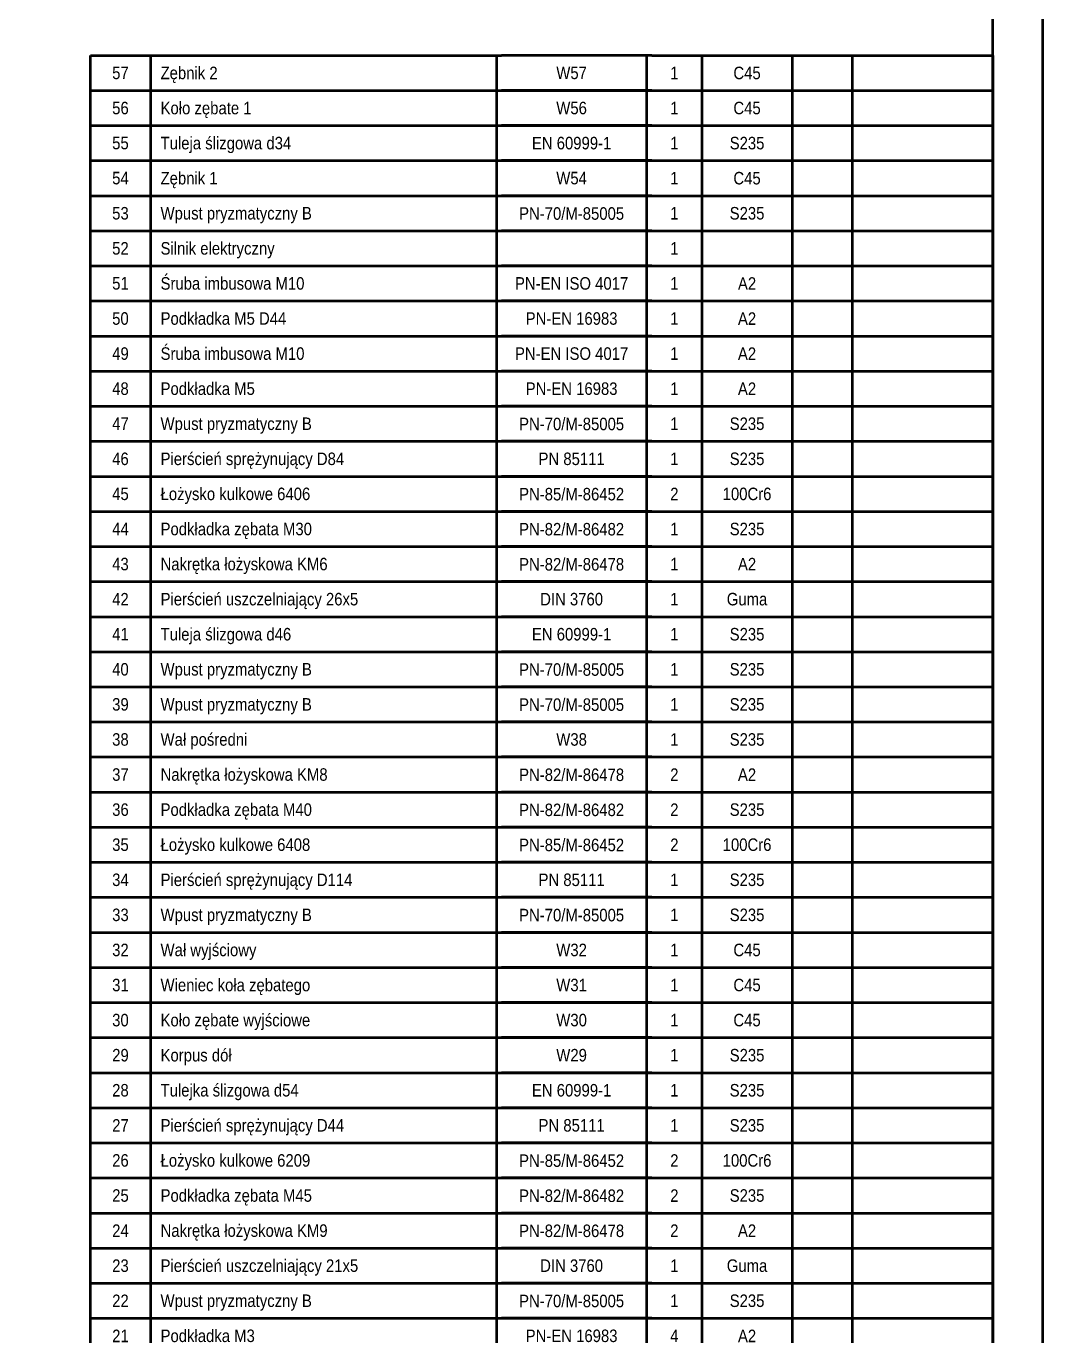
# Model space of a CAD drawing. Header units: millimetres. Extents: x 184 to 2141, y 95 to 1347.
# Drawn here: x 1663.2 to 1866, y 354.9 to 616.2 of the extents above; entities that cross this region are included whole.
import ezdxf
from ezdxf.enums import TextEntityAlignment as Align

# ---------------------------------------------------------------- set-up
doc = ezdxf.new("R2010")
doc.units = ezdxf.units.MM
for name, color, linetype, lineweight in [('gruba', 7, 'Continuous', 50), ('Linia gruba', 7, 'Continuous', 50), ('Wymiary', 4, 'Continuous', 13)]:
    doc.layers.add(name, color=color, linetype=linetype, lineweight=lineweight)
doc.styles.get("Standard").update_dxf_attribs({"font": 'arial.ttf'})

# ---------------------------------------------------------------- blocks, each defined once
blk = doc.blocks.new('Rubryka_elementu')
at = {"layer": 'Linia gruba'}
for p, q in [((-180, 0), (-180, 7)), ((-180, 7), (-168, 7)), ((-168, 7), (-168, 0)), ((-168, 7), (-98, 7)), ((-99, 7), (-99, 0)), ((-68, 7), (-98, 7)), ((-69, 0), (-69, 7)), ((-68, 7), (-58, 7)), ((-58, 7), (-58, 0)), ((-58, 7), (-40, 7)), ((-40, 7), (-40, 0)), ((-40, 7), (0, 7)), ((-28, 7), (-28, 0)), ((0, 7), (0, 0)), ((-180, 0), (0, 0))]:
    blk.add_line(p, q, dxfattribs=at)
at = {"layer": 'Linia gruba', "width": 0.85, "flags": 4}
for tag, p in [('A_POZ', (-174, 3.5)), ('ATR_NR_RYS', (-84, 3.5)), ('A_SZT', (-63.5, 3.5)), ('ATR_MAT', (-49, 3.5)), ('A_MAS', (-34, 3.5)), ('ATR_UWAGI', (-14, 3.5))]:
    blk.add_attdef(tag, text='', height=2.5, dxfattribs=at).set_placement(p, align=Align.MIDDLE)
blk.add_attdef('ATR_NAZWA_ELEM', text='', height=2.5, dxfattribs=at).set_placement((-166, 3.5), align=Align.MIDDLE_LEFT)

msp = doc.modelspace()

# ---------------------------------------------------------------- linework, layer by layer
at = {"layer": 'gruba'}
for points in [[(183.967, 159.403), (1865.967, 159.403), (1865.967, 1347.403), (183.967, 1347.403)], [(193.967, 169.403), (1855.967, 169.403), (1855.967, 1337.403), (193.967, 1337.403)]]:
    msp.add_lwpolyline(points, close=True, dxfattribs=at)

# ---------------------------------------------------------------- block references
at = {"layer": 'Wymiary'}
ref = msp.add_blockref('Rubryka_elementu', (1855.967, 603.403), dxfattribs=at)
ref.add_attrib('A_SZT', '1', dxfattribs={"layer": 'Linia gruba', "height": 2.5, "width": 0.85}).set_placement((1792.467, 606.903), align=Align.MIDDLE)
ref.add_attrib('ATR_NR_RYS', 'W57', dxfattribs={"layer": 'Linia gruba', "height": 2.5, "width": 0.85}).set_placement((1771.967, 606.903), align=Align.MIDDLE)
ref.add_attrib('ATR_MAT', 'C45', dxfattribs={"layer": 'Linia gruba', "height": 2.5, "width": 0.85}).set_placement((1806.967, 606.903), align=Align.MIDDLE)
ref.add_attrib('ATR_NAZWA_ELEM', 'Zębnik 2', dxfattribs={"layer": 'Linia gruba', "height": 2.5, "width": 0.85}).set_placement((1689.967, 606.903), align=Align.MIDDLE_LEFT)
ref.add_attrib('A_POZ', '57', dxfattribs={"layer": 'Linia gruba', "height": 2.5, "width": 0.85}).set_placement((1681.967, 606.903), align=Align.MIDDLE)
ref = msp.add_blockref('Rubryka_elementu', (1855.967, 596.403), dxfattribs=at)
ref.add_attrib('A_SZT', '1', dxfattribs={"layer": 'Linia gruba', "height": 2.5, "width": 0.85}).set_placement((1792.467, 599.903), align=Align.MIDDLE)
ref.add_attrib('ATR_NR_RYS', 'W56', dxfattribs={"layer": 'Linia gruba', "height": 2.5, "width": 0.85}).set_placement((1771.967, 599.903), align=Align.MIDDLE)
ref.add_attrib('ATR_MAT', 'C45', dxfattribs={"layer": 'Linia gruba', "height": 2.5, "width": 0.85}).set_placement((1806.967, 599.903), align=Align.MIDDLE)
ref.add_attrib('ATR_NAZWA_ELEM', 'Koło zębate 1', dxfattribs={"layer": 'Linia gruba', "height": 2.5, "width": 0.85}).set_placement((1689.967, 599.903), align=Align.MIDDLE_LEFT)
ref.add_attrib('A_POZ', '56', dxfattribs={"layer": 'Linia gruba', "height": 2.5, "width": 0.85}).set_placement((1681.967, 599.903), align=Align.MIDDLE)
ref = msp.add_blockref('Rubryka_elementu', (1855.967, 589.403), dxfattribs=at)
ref.add_attrib('A_SZT', '1', dxfattribs={"layer": 'Linia gruba', "height": 2.5, "width": 0.85}).set_placement((1792.467, 592.903), align=Align.MIDDLE)
ref.add_attrib('ATR_NR_RYS', 'EN 60999-1', dxfattribs={"layer": 'Linia gruba', "height": 2.5, "width": 0.85}).set_placement((1771.967, 592.903), align=Align.MIDDLE)
ref.add_attrib('ATR_MAT', 'S235', dxfattribs={"layer": 'Linia gruba', "height": 2.5, "width": 0.85}).set_placement((1806.967, 592.903), align=Align.MIDDLE)
ref.add_attrib('ATR_NAZWA_ELEM', 'Tuleja ślizgowa d34', dxfattribs={"layer": 'Linia gruba', "height": 2.5, "width": 0.85}).set_placement((1689.967, 592.903), align=Align.MIDDLE_LEFT)
ref.add_attrib('A_POZ', '55', dxfattribs={"layer": 'Linia gruba', "height": 2.5, "width": 0.85}).set_placement((1681.967, 592.903), align=Align.MIDDLE)
ref = msp.add_blockref('Rubryka_elementu', (1855.967, 582.403), dxfattribs=at)
ref.add_attrib('A_SZT', '1', dxfattribs={"layer": 'Linia gruba', "height": 2.5, "width": 0.85}).set_placement((1792.467, 585.903), align=Align.MIDDLE)
ref.add_attrib('ATR_NR_RYS', 'W54', dxfattribs={"layer": 'Linia gruba', "height": 2.5, "width": 0.85}).set_placement((1771.967, 585.903), align=Align.MIDDLE)
ref.add_attrib('ATR_MAT', 'C45', dxfattribs={"layer": 'Linia gruba', "height": 2.5, "width": 0.85}).set_placement((1806.967, 585.903), align=Align.MIDDLE)
ref.add_attrib('ATR_NAZWA_ELEM', 'Zębnik 1', dxfattribs={"layer": 'Linia gruba', "height": 2.5, "width": 0.85}).set_placement((1689.967, 585.903), align=Align.MIDDLE_LEFT)
ref.add_attrib('A_POZ', '54', dxfattribs={"layer": 'Linia gruba', "height": 2.5, "width": 0.85}).set_placement((1681.967, 585.903), align=Align.MIDDLE)
ref = msp.add_blockref('Rubryka_elementu', (1855.967, 575.403), dxfattribs=at)
ref.add_attrib('A_SZT', '1', dxfattribs={"layer": 'Linia gruba', "height": 2.5, "width": 0.85}).set_placement((1792.467, 578.903), align=Align.MIDDLE)
ref.add_attrib('ATR_NR_RYS', 'PN-70/M-85005', dxfattribs={"layer": 'Linia gruba', "height": 2.5, "width": 0.85}).set_placement((1771.967, 578.903), align=Align.MIDDLE)
ref.add_attrib('ATR_MAT', 'S235', dxfattribs={"layer": 'Linia gruba', "height": 2.5, "width": 0.85}).set_placement((1806.967, 578.903), align=Align.MIDDLE)
ref.add_attrib('ATR_NAZWA_ELEM', 'Wpust pryzmatyczny B', dxfattribs={"layer": 'Linia gruba', "height": 2.5, "width": 0.85}).set_placement((1689.967, 578.903), align=Align.MIDDLE_LEFT)
ref.add_attrib('A_POZ', '53', dxfattribs={"layer": 'Linia gruba', "height": 2.5, "width": 0.85}).set_placement((1681.967, 578.903), align=Align.MIDDLE)
ref = msp.add_blockref('Rubryka_elementu', (1855.967, 568.403), dxfattribs=at)
ref.add_attrib('A_SZT', '1', dxfattribs={"layer": 'Linia gruba', "height": 2.5, "width": 0.85}).set_placement((1792.467, 571.903), align=Align.MIDDLE)
ref.add_attrib('ATR_NAZWA_ELEM', 'Silnik elektryczny', dxfattribs={"layer": 'Linia gruba', "height": 2.5, "width": 0.85}).set_placement((1689.967, 571.903), align=Align.MIDDLE_LEFT)
ref.add_attrib('A_POZ', '52', dxfattribs={"layer": 'Linia gruba', "height": 2.5, "width": 0.85}).set_placement((1681.967, 571.903), align=Align.MIDDLE)
ref = msp.add_blockref('Rubryka_elementu', (1855.967, 561.403), dxfattribs=at)
ref.add_attrib('A_SZT', '1', dxfattribs={"layer": 'Linia gruba', "height": 2.5, "width": 0.85}).set_placement((1792.467, 564.903), align=Align.MIDDLE)
ref.add_attrib('ATR_NR_RYS', 'PN-EN ISO 4017', dxfattribs={"layer": 'Linia gruba', "height": 2.5, "width": 0.85}).set_placement((1771.967, 564.903), align=Align.MIDDLE)
ref.add_attrib('ATR_MAT', 'A2', dxfattribs={"layer": 'Linia gruba', "height": 2.5, "width": 0.85}).set_placement((1806.967, 564.903), align=Align.MIDDLE)
ref.add_attrib('ATR_NAZWA_ELEM', 'Śruba imbusowa M10', dxfattribs={"layer": 'Linia gruba', "height": 2.5, "width": 0.85}).set_placement((1689.967, 564.903), align=Align.MIDDLE_LEFT)
ref.add_attrib('A_POZ', '51', dxfattribs={"layer": 'Linia gruba', "height": 2.5, "width": 0.85}).set_placement((1681.967, 564.903), align=Align.MIDDLE)
ref = msp.add_blockref('Rubryka_elementu', (1855.967, 554.403), dxfattribs=at)
ref.add_attrib('A_SZT', '1', dxfattribs={"layer": 'Linia gruba', "height": 2.5, "width": 0.85}).set_placement((1792.467, 557.903), align=Align.MIDDLE)
ref.add_attrib('ATR_NR_RYS', 'PN-EN 16983', dxfattribs={"layer": 'Linia gruba', "height": 2.5, "width": 0.85}).set_placement((1771.967, 557.903), align=Align.MIDDLE)
ref.add_attrib('ATR_MAT', 'A2', dxfattribs={"layer": 'Linia gruba', "height": 2.5, "width": 0.85}).set_placement((1806.967, 557.903), align=Align.MIDDLE)
ref.add_attrib('ATR_NAZWA_ELEM', 'Podkładka M5 D44', dxfattribs={"layer": 'Linia gruba', "height": 2.5, "width": 0.85}).set_placement((1689.967, 557.903), align=Align.MIDDLE_LEFT)
ref.add_attrib('A_POZ', '50', dxfattribs={"layer": 'Linia gruba', "height": 2.5, "width": 0.85}).set_placement((1681.967, 557.903), align=Align.MIDDLE)
ref = msp.add_blockref('Rubryka_elementu', (1855.967, 547.403), dxfattribs=at)
ref.add_attrib('A_SZT', '1', dxfattribs={"layer": 'Linia gruba', "height": 2.5, "width": 0.85}).set_placement((1792.467, 550.903), align=Align.MIDDLE)
ref.add_attrib('ATR_NR_RYS', 'PN-EN ISO 4017', dxfattribs={"layer": 'Linia gruba', "height": 2.5, "width": 0.85}).set_placement((1771.967, 550.903), align=Align.MIDDLE)
ref.add_attrib('ATR_MAT', 'A2', dxfattribs={"layer": 'Linia gruba', "height": 2.5, "width": 0.85}).set_placement((1806.967, 550.903), align=Align.MIDDLE)
ref.add_attrib('ATR_NAZWA_ELEM', 'Śruba imbusowa M10', dxfattribs={"layer": 'Linia gruba', "height": 2.5, "width": 0.85}).set_placement((1689.967, 550.903), align=Align.MIDDLE_LEFT)
ref.add_attrib('A_POZ', '49', dxfattribs={"layer": 'Linia gruba', "height": 2.5, "width": 0.85}).set_placement((1681.967, 550.903), align=Align.MIDDLE)
ref = msp.add_blockref('Rubryka_elementu', (1855.967, 540.403), dxfattribs=at)
ref.add_attrib('A_SZT', '1', dxfattribs={"layer": 'Linia gruba', "height": 2.5, "width": 0.85}).set_placement((1792.467, 543.903), align=Align.MIDDLE)
ref.add_attrib('ATR_NR_RYS', 'PN-EN 16983', dxfattribs={"layer": 'Linia gruba', "height": 2.5, "width": 0.85}).set_placement((1771.967, 543.903), align=Align.MIDDLE)
ref.add_attrib('ATR_MAT', 'A2', dxfattribs={"layer": 'Linia gruba', "height": 2.5, "width": 0.85}).set_placement((1806.967, 543.903), align=Align.MIDDLE)
ref.add_attrib('ATR_NAZWA_ELEM', 'Podkładka M5', dxfattribs={"layer": 'Linia gruba', "height": 2.5, "width": 0.85}).set_placement((1689.967, 543.903), align=Align.MIDDLE_LEFT)
ref.add_attrib('A_POZ', '48', dxfattribs={"layer": 'Linia gruba', "height": 2.5, "width": 0.85}).set_placement((1681.967, 543.903), align=Align.MIDDLE)
ref = msp.add_blockref('Rubryka_elementu', (1855.967, 533.403), dxfattribs=at)
ref.add_attrib('A_SZT', '1', dxfattribs={"layer": 'Linia gruba', "height": 2.5, "width": 0.85}).set_placement((1792.467, 536.903), align=Align.MIDDLE)
ref.add_attrib('ATR_NR_RYS', 'PN-70/M-85005', dxfattribs={"layer": 'Linia gruba', "height": 2.5, "width": 0.85}).set_placement((1771.967, 536.903), align=Align.MIDDLE)
ref.add_attrib('ATR_MAT', 'S235', dxfattribs={"layer": 'Linia gruba', "height": 2.5, "width": 0.85}).set_placement((1806.967, 536.903), align=Align.MIDDLE)
ref.add_attrib('ATR_NAZWA_ELEM', 'Wpust pryzmatyczny B', dxfattribs={"layer": 'Linia gruba', "height": 2.5, "width": 0.85}).set_placement((1689.967, 536.903), align=Align.MIDDLE_LEFT)
ref.add_attrib('A_POZ', '47', dxfattribs={"layer": 'Linia gruba', "height": 2.5, "width": 0.85}).set_placement((1681.967, 536.903), align=Align.MIDDLE)
ref = msp.add_blockref('Rubryka_elementu', (1855.967, 526.403), dxfattribs=at)
ref.add_attrib('A_SZT', '1', dxfattribs={"layer": 'Linia gruba', "height": 2.5, "width": 0.85}).set_placement((1792.467, 529.903), align=Align.MIDDLE)
ref.add_attrib('ATR_NR_RYS', 'PN 85111', dxfattribs={"layer": 'Linia gruba', "height": 2.5, "width": 0.85}).set_placement((1771.967, 529.903), align=Align.MIDDLE)
ref.add_attrib('ATR_MAT', 'S235', dxfattribs={"layer": 'Linia gruba', "height": 2.5, "width": 0.85}).set_placement((1806.967, 529.903), align=Align.MIDDLE)
ref.add_attrib('ATR_NAZWA_ELEM', 'Pierścień sprężynujący D84', dxfattribs={"layer": 'Linia gruba', "height": 2.5, "width": 0.85}).set_placement((1689.967, 529.903), align=Align.MIDDLE_LEFT)
ref.add_attrib('A_POZ', '46', dxfattribs={"layer": 'Linia gruba', "height": 2.5, "width": 0.85}).set_placement((1681.967, 529.903), align=Align.MIDDLE)
ref = msp.add_blockref('Rubryka_elementu', (1855.967, 519.403), dxfattribs=at)
ref.add_attrib('A_SZT', '2', dxfattribs={"layer": 'Linia gruba', "height": 2.5, "width": 0.85}).set_placement((1792.467, 522.903), align=Align.MIDDLE)
ref.add_attrib('ATR_NR_RYS', 'PN-85/M-86452', dxfattribs={"layer": 'Linia gruba', "height": 2.5, "width": 0.85}).set_placement((1771.967, 522.903), align=Align.MIDDLE)
ref.add_attrib('ATR_MAT', '100Cr6', dxfattribs={"layer": 'Linia gruba', "height": 2.5, "width": 0.85}).set_placement((1806.967, 522.903), align=Align.MIDDLE)
ref.add_attrib('ATR_NAZWA_ELEM', 'Łożysko kulkowe 6406', dxfattribs={"layer": 'Linia gruba', "height": 2.5, "width": 0.85}).set_placement((1689.967, 522.903), align=Align.MIDDLE_LEFT)
ref.add_attrib('A_POZ', '45', dxfattribs={"layer": 'Linia gruba', "height": 2.5, "width": 0.85}).set_placement((1681.967, 522.903), align=Align.MIDDLE)
ref = msp.add_blockref('Rubryka_elementu', (1855.967, 512.403), dxfattribs=at)
ref.add_attrib('A_SZT', '1', dxfattribs={"layer": 'Linia gruba', "height": 2.5, "width": 0.85}).set_placement((1792.467, 515.903), align=Align.MIDDLE)
ref.add_attrib('ATR_NR_RYS', 'PN-82/M-86482', dxfattribs={"layer": 'Linia gruba', "height": 2.5, "width": 0.85}).set_placement((1771.967, 515.903), align=Align.MIDDLE)
ref.add_attrib('ATR_MAT', 'S235', dxfattribs={"layer": 'Linia gruba', "height": 2.5, "width": 0.85}).set_placement((1806.967, 515.903), align=Align.MIDDLE)
ref.add_attrib('ATR_NAZWA_ELEM', 'Podkładka zębata M30', dxfattribs={"layer": 'Linia gruba', "height": 2.5, "width": 0.85}).set_placement((1689.967, 515.903), align=Align.MIDDLE_LEFT)
ref.add_attrib('A_POZ', '44', dxfattribs={"layer": 'Linia gruba', "height": 2.5, "width": 0.85}).set_placement((1681.967, 515.903), align=Align.MIDDLE)
ref = msp.add_blockref('Rubryka_elementu', (1855.967, 505.403), dxfattribs=at)
ref.add_attrib('A_SZT', '1', dxfattribs={"layer": 'Linia gruba', "height": 2.5, "width": 0.85}).set_placement((1792.467, 508.903), align=Align.MIDDLE)
ref.add_attrib('ATR_NR_RYS', 'PN-82/M-86478', dxfattribs={"layer": 'Linia gruba', "height": 2.5, "width": 0.85}).set_placement((1771.967, 508.903), align=Align.MIDDLE)
ref.add_attrib('ATR_MAT', 'A2', dxfattribs={"layer": 'Linia gruba', "height": 2.5, "width": 0.85}).set_placement((1806.967, 508.903), align=Align.MIDDLE)
ref.add_attrib('ATR_NAZWA_ELEM', 'Nakrętka łożyskowa KM6', dxfattribs={"layer": 'Linia gruba', "height": 2.5, "width": 0.85}).set_placement((1689.967, 508.903), align=Align.MIDDLE_LEFT)
ref.add_attrib('A_POZ', '43', dxfattribs={"layer": 'Linia gruba', "height": 2.5, "width": 0.85}).set_placement((1681.967, 508.903), align=Align.MIDDLE)
ref = msp.add_blockref('Rubryka_elementu', (1855.967, 498.403), dxfattribs=at)
ref.add_attrib('A_SZT', '1', dxfattribs={"layer": 'Linia gruba', "height": 2.5, "width": 0.85}).set_placement((1792.467, 501.903), align=Align.MIDDLE)
ref.add_attrib('ATR_NR_RYS', 'DIN 3760', dxfattribs={"layer": 'Linia gruba', "height": 2.5, "width": 0.85}).set_placement((1771.967, 501.903), align=Align.MIDDLE)
ref.add_attrib('ATR_MAT', 'Guma', dxfattribs={"layer": 'Linia gruba', "height": 2.5, "width": 0.85}).set_placement((1806.967, 501.903), align=Align.MIDDLE)
ref.add_attrib('ATR_NAZWA_ELEM', 'Pierścień uszczelniający 26x5', dxfattribs={"layer": 'Linia gruba', "height": 2.5, "width": 0.85}).set_placement((1689.967, 501.903), align=Align.MIDDLE_LEFT)
ref.add_attrib('A_POZ', '42', dxfattribs={"layer": 'Linia gruba', "height": 2.5, "width": 0.85}).set_placement((1681.967, 501.903), align=Align.MIDDLE)
ref = msp.add_blockref('Rubryka_elementu', (1855.967, 491.403), dxfattribs=at)
ref.add_attrib('A_SZT', '1', dxfattribs={"layer": 'Linia gruba', "height": 2.5, "width": 0.85}).set_placement((1792.467, 494.903), align=Align.MIDDLE)
ref.add_attrib('ATR_NR_RYS', 'EN 60999-1', dxfattribs={"layer": 'Linia gruba', "height": 2.5, "width": 0.85}).set_placement((1771.967, 494.903), align=Align.MIDDLE)
ref.add_attrib('ATR_MAT', 'S235', dxfattribs={"layer": 'Linia gruba', "height": 2.5, "width": 0.85}).set_placement((1806.967, 494.903), align=Align.MIDDLE)
ref.add_attrib('ATR_NAZWA_ELEM', 'Tuleja ślizgowa d46', dxfattribs={"layer": 'Linia gruba', "height": 2.5, "width": 0.85}).set_placement((1689.967, 494.903), align=Align.MIDDLE_LEFT)
ref.add_attrib('A_POZ', '41', dxfattribs={"layer": 'Linia gruba', "height": 2.5, "width": 0.85}).set_placement((1681.967, 494.903), align=Align.MIDDLE)
ref = msp.add_blockref('Rubryka_elementu', (1855.967, 484.403), dxfattribs=at)
ref.add_attrib('A_SZT', '1', dxfattribs={"layer": 'Linia gruba', "height": 2.5, "width": 0.85}).set_placement((1792.467, 487.903), align=Align.MIDDLE)
ref.add_attrib('ATR_NR_RYS', 'PN-70/M-85005', dxfattribs={"layer": 'Linia gruba', "height": 2.5, "width": 0.85}).set_placement((1771.967, 487.903), align=Align.MIDDLE)
ref.add_attrib('ATR_MAT', 'S235', dxfattribs={"layer": 'Linia gruba', "height": 2.5, "width": 0.85}).set_placement((1806.967, 487.903), align=Align.MIDDLE)
ref.add_attrib('ATR_NAZWA_ELEM', 'Wpust pryzmatyczny B', dxfattribs={"layer": 'Linia gruba', "height": 2.5, "width": 0.85}).set_placement((1689.967, 487.903), align=Align.MIDDLE_LEFT)
ref.add_attrib('A_POZ', '40', dxfattribs={"layer": 'Linia gruba', "height": 2.5, "width": 0.85}).set_placement((1681.967, 487.903), align=Align.MIDDLE)
ref = msp.add_blockref('Rubryka_elementu', (1855.967, 477.403), dxfattribs=at)
ref.add_attrib('A_SZT', '1', dxfattribs={"layer": 'Linia gruba', "height": 2.5, "width": 0.85}).set_placement((1792.467, 480.903), align=Align.MIDDLE)
ref.add_attrib('ATR_NR_RYS', 'PN-70/M-85005', dxfattribs={"layer": 'Linia gruba', "height": 2.5, "width": 0.85}).set_placement((1771.967, 480.903), align=Align.MIDDLE)
ref.add_attrib('ATR_MAT', 'S235', dxfattribs={"layer": 'Linia gruba', "height": 2.5, "width": 0.85}).set_placement((1806.967, 480.903), align=Align.MIDDLE)
ref.add_attrib('ATR_NAZWA_ELEM', 'Wpust pryzmatyczny B', dxfattribs={"layer": 'Linia gruba', "height": 2.5, "width": 0.85}).set_placement((1689.967, 480.903), align=Align.MIDDLE_LEFT)
ref.add_attrib('A_POZ', '39', dxfattribs={"layer": 'Linia gruba', "height": 2.5, "width": 0.85}).set_placement((1681.967, 480.903), align=Align.MIDDLE)
ref = msp.add_blockref('Rubryka_elementu', (1855.967, 470.403), dxfattribs=at)
ref.add_attrib('A_SZT', '1', dxfattribs={"layer": 'Linia gruba', "height": 2.5, "width": 0.85}).set_placement((1792.467, 473.903), align=Align.MIDDLE)
ref.add_attrib('ATR_NR_RYS', 'W38', dxfattribs={"layer": 'Linia gruba', "height": 2.5, "width": 0.85}).set_placement((1771.967, 473.903), align=Align.MIDDLE)
ref.add_attrib('ATR_MAT', 'S235', dxfattribs={"layer": 'Linia gruba', "height": 2.5, "width": 0.85}).set_placement((1806.967, 473.903), align=Align.MIDDLE)
ref.add_attrib('ATR_NAZWA_ELEM', 'Wał pośredni', dxfattribs={"layer": 'Linia gruba', "height": 2.5, "width": 0.85}).set_placement((1689.967, 473.903), align=Align.MIDDLE_LEFT)
ref.add_attrib('A_POZ', '38', dxfattribs={"layer": 'Linia gruba', "height": 2.5, "width": 0.85}).set_placement((1681.967, 473.903), align=Align.MIDDLE)
ref = msp.add_blockref('Rubryka_elementu', (1855.967, 463.403), dxfattribs=at)
ref.add_attrib('A_SZT', '2', dxfattribs={"layer": 'Linia gruba', "height": 2.5, "width": 0.85}).set_placement((1792.467, 466.903), align=Align.MIDDLE)
ref.add_attrib('ATR_NR_RYS', 'PN-82/M-86478', dxfattribs={"layer": 'Linia gruba', "height": 2.5, "width": 0.85}).set_placement((1771.967, 466.903), align=Align.MIDDLE)
ref.add_attrib('ATR_MAT', 'A2', dxfattribs={"layer": 'Linia gruba', "height": 2.5, "width": 0.85}).set_placement((1806.967, 466.903), align=Align.MIDDLE)
ref.add_attrib('ATR_NAZWA_ELEM', 'Nakrętka łożyskowa KM8', dxfattribs={"layer": 'Linia gruba', "height": 2.5, "width": 0.85}).set_placement((1689.967, 466.903), align=Align.MIDDLE_LEFT)
ref.add_attrib('A_POZ', '37', dxfattribs={"layer": 'Linia gruba', "height": 2.5, "width": 0.85}).set_placement((1681.967, 466.903), align=Align.MIDDLE)
ref = msp.add_blockref('Rubryka_elementu', (1855.967, 456.403), dxfattribs=at)
ref.add_attrib('A_SZT', '2', dxfattribs={"layer": 'Linia gruba', "height": 2.5, "width": 0.85}).set_placement((1792.467, 459.903), align=Align.MIDDLE)
ref.add_attrib('ATR_NR_RYS', 'PN-82/M-86482', dxfattribs={"layer": 'Linia gruba', "height": 2.5, "width": 0.85}).set_placement((1771.967, 459.903), align=Align.MIDDLE)
ref.add_attrib('ATR_MAT', 'S235', dxfattribs={"layer": 'Linia gruba', "height": 2.5, "width": 0.85}).set_placement((1806.967, 459.903), align=Align.MIDDLE)
ref.add_attrib('ATR_NAZWA_ELEM', 'Podkładka zębata M40', dxfattribs={"layer": 'Linia gruba', "height": 2.5, "width": 0.85}).set_placement((1689.967, 459.903), align=Align.MIDDLE_LEFT)
ref.add_attrib('A_POZ', '36', dxfattribs={"layer": 'Linia gruba', "height": 2.5, "width": 0.85}).set_placement((1681.967, 459.903), align=Align.MIDDLE)
ref = msp.add_blockref('Rubryka_elementu', (1855.967, 449.403), dxfattribs=at)
ref.add_attrib('A_SZT', '2', dxfattribs={"layer": 'Linia gruba', "height": 2.5, "width": 0.85}).set_placement((1792.467, 452.903), align=Align.MIDDLE)
ref.add_attrib('ATR_NR_RYS', 'PN-85/M-86452', dxfattribs={"layer": 'Linia gruba', "height": 2.5, "width": 0.85}).set_placement((1771.967, 452.903), align=Align.MIDDLE)
ref.add_attrib('ATR_MAT', '100Cr6', dxfattribs={"layer": 'Linia gruba', "height": 2.5, "width": 0.85}).set_placement((1806.967, 452.903), align=Align.MIDDLE)
ref.add_attrib('ATR_NAZWA_ELEM', 'Łożysko kulkowe 6408', dxfattribs={"layer": 'Linia gruba', "height": 2.5, "width": 0.85}).set_placement((1689.967, 452.903), align=Align.MIDDLE_LEFT)
ref.add_attrib('A_POZ', '35', dxfattribs={"layer": 'Linia gruba', "height": 2.5, "width": 0.85}).set_placement((1681.967, 452.903), align=Align.MIDDLE)
ref = msp.add_blockref('Rubryka_elementu', (1855.967, 442.403), dxfattribs=at)
ref.add_attrib('A_SZT', '1', dxfattribs={"layer": 'Linia gruba', "height": 2.5, "width": 0.85}).set_placement((1792.467, 445.903), align=Align.MIDDLE)
ref.add_attrib('ATR_NR_RYS', 'PN 85111', dxfattribs={"layer": 'Linia gruba', "height": 2.5, "width": 0.85}).set_placement((1771.967, 445.903), align=Align.MIDDLE)
ref.add_attrib('ATR_MAT', 'S235', dxfattribs={"layer": 'Linia gruba', "height": 2.5, "width": 0.85}).set_placement((1806.967, 445.903), align=Align.MIDDLE)
ref.add_attrib('ATR_NAZWA_ELEM', 'Pierścień sprężynujący D114', dxfattribs={"layer": 'Linia gruba', "height": 2.5, "width": 0.85}).set_placement((1689.967, 445.903), align=Align.MIDDLE_LEFT)
ref.add_attrib('A_POZ', '34', dxfattribs={"layer": 'Linia gruba', "height": 2.5, "width": 0.85}).set_placement((1681.967, 445.903), align=Align.MIDDLE)
ref = msp.add_blockref('Rubryka_elementu', (1855.967, 435.403), dxfattribs=at)
ref.add_attrib('A_SZT', '1', dxfattribs={"layer": 'Linia gruba', "height": 2.5, "width": 0.85}).set_placement((1792.467, 438.903), align=Align.MIDDLE)
ref.add_attrib('ATR_NR_RYS', 'PN-70/M-85005', dxfattribs={"layer": 'Linia gruba', "height": 2.5, "width": 0.85}).set_placement((1771.967, 438.903), align=Align.MIDDLE)
ref.add_attrib('ATR_MAT', 'S235', dxfattribs={"layer": 'Linia gruba', "height": 2.5, "width": 0.85}).set_placement((1806.967, 438.903), align=Align.MIDDLE)
ref.add_attrib('ATR_NAZWA_ELEM', 'Wpust pryzmatyczny B', dxfattribs={"layer": 'Linia gruba', "height": 2.5, "width": 0.85}).set_placement((1689.967, 438.903), align=Align.MIDDLE_LEFT)
ref.add_attrib('A_POZ', '33', dxfattribs={"layer": 'Linia gruba', "height": 2.5, "width": 0.85}).set_placement((1681.967, 438.903), align=Align.MIDDLE)
ref = msp.add_blockref('Rubryka_elementu', (1855.967, 428.403), dxfattribs=at)
ref.add_attrib('A_SZT', '1', dxfattribs={"layer": 'Linia gruba', "height": 2.5, "width": 0.85}).set_placement((1792.467, 431.903), align=Align.MIDDLE)
ref.add_attrib('ATR_NR_RYS', 'W32', dxfattribs={"layer": 'Linia gruba', "height": 2.5, "width": 0.85}).set_placement((1771.967, 431.903), align=Align.MIDDLE)
ref.add_attrib('ATR_MAT', 'C45', dxfattribs={"layer": 'Linia gruba', "height": 2.5, "width": 0.85}).set_placement((1806.967, 431.903), align=Align.MIDDLE)
ref.add_attrib('ATR_NAZWA_ELEM', 'Wał wyjściowy', dxfattribs={"layer": 'Linia gruba', "height": 2.5, "width": 0.85}).set_placement((1689.967, 431.903), align=Align.MIDDLE_LEFT)
ref.add_attrib('A_POZ', '32', dxfattribs={"layer": 'Linia gruba', "height": 2.5, "width": 0.85}).set_placement((1681.967, 431.903), align=Align.MIDDLE)
ref = msp.add_blockref('Rubryka_elementu', (1855.967, 421.403), dxfattribs=at)
ref.add_attrib('A_SZT', '1', dxfattribs={"layer": 'Linia gruba', "height": 2.5, "width": 0.85}).set_placement((1792.467, 424.903), align=Align.MIDDLE)
ref.add_attrib('ATR_NR_RYS', 'W31', dxfattribs={"layer": 'Linia gruba', "height": 2.5, "width": 0.85}).set_placement((1771.967, 424.903), align=Align.MIDDLE)
ref.add_attrib('ATR_MAT', 'C45', dxfattribs={"layer": 'Linia gruba', "height": 2.5, "width": 0.85}).set_placement((1806.967, 424.903), align=Align.MIDDLE)
ref.add_attrib('ATR_NAZWA_ELEM', 'Wieniec koła zębatego', dxfattribs={"layer": 'Linia gruba', "height": 2.5, "width": 0.85}).set_placement((1689.967, 424.903), align=Align.MIDDLE_LEFT)
ref.add_attrib('A_POZ', '31', dxfattribs={"layer": 'Linia gruba', "height": 2.5, "width": 0.85}).set_placement((1681.967, 424.903), align=Align.MIDDLE)
ref = msp.add_blockref('Rubryka_elementu', (1855.967, 414.403), dxfattribs=at)
ref.add_attrib('A_SZT', '1', dxfattribs={"layer": 'Linia gruba', "height": 2.5, "width": 0.85}).set_placement((1792.467, 417.903), align=Align.MIDDLE)
ref.add_attrib('ATR_NR_RYS', 'W30', dxfattribs={"layer": 'Linia gruba', "height": 2.5, "width": 0.85}).set_placement((1771.967, 417.903), align=Align.MIDDLE)
ref.add_attrib('ATR_MAT', 'C45', dxfattribs={"layer": 'Linia gruba', "height": 2.5, "width": 0.85}).set_placement((1806.967, 417.903), align=Align.MIDDLE)
ref.add_attrib('ATR_NAZWA_ELEM', 'Koło zębate wyjściowe', dxfattribs={"layer": 'Linia gruba', "height": 2.5, "width": 0.85}).set_placement((1689.967, 417.903), align=Align.MIDDLE_LEFT)
ref.add_attrib('A_POZ', '30', dxfattribs={"layer": 'Linia gruba', "height": 2.5, "width": 0.85}).set_placement((1681.967, 417.903), align=Align.MIDDLE)
ref = msp.add_blockref('Rubryka_elementu', (1855.967, 407.403), dxfattribs=at)
ref.add_attrib('A_SZT', '1', dxfattribs={"layer": 'Linia gruba', "height": 2.5, "width": 0.85}).set_placement((1792.467, 410.903), align=Align.MIDDLE)
ref.add_attrib('ATR_NR_RYS', 'W29', dxfattribs={"layer": 'Linia gruba', "height": 2.5, "width": 0.85}).set_placement((1771.967, 410.903), align=Align.MIDDLE)
ref.add_attrib('ATR_MAT', 'S235', dxfattribs={"layer": 'Linia gruba', "height": 2.5, "width": 0.85}).set_placement((1806.967, 410.903), align=Align.MIDDLE)
ref.add_attrib('ATR_NAZWA_ELEM', 'Korpus dół', dxfattribs={"layer": 'Linia gruba', "height": 2.5, "width": 0.85}).set_placement((1689.967, 410.903), align=Align.MIDDLE_LEFT)
ref.add_attrib('A_POZ', '29', dxfattribs={"layer": 'Linia gruba', "height": 2.5, "width": 0.85}).set_placement((1681.967, 410.903), align=Align.MIDDLE)
ref = msp.add_blockref('Rubryka_elementu', (1855.967, 400.403), dxfattribs=at)
ref.add_attrib('A_SZT', '1', dxfattribs={"layer": 'Linia gruba', "height": 2.5, "width": 0.85}).set_placement((1792.467, 403.903), align=Align.MIDDLE)
ref.add_attrib('ATR_NR_RYS', 'EN 60999-1', dxfattribs={"layer": 'Linia gruba', "height": 2.5, "width": 0.85}).set_placement((1771.967, 403.903), align=Align.MIDDLE)
ref.add_attrib('ATR_MAT', 'S235', dxfattribs={"layer": 'Linia gruba', "height": 2.5, "width": 0.85}).set_placement((1806.967, 403.903), align=Align.MIDDLE)
ref.add_attrib('ATR_NAZWA_ELEM', 'Tulejka ślizgowa d54', dxfattribs={"layer": 'Linia gruba', "height": 2.5, "width": 0.85}).set_placement((1689.967, 403.903), align=Align.MIDDLE_LEFT)
ref.add_attrib('A_POZ', '28', dxfattribs={"layer": 'Linia gruba', "height": 2.5, "width": 0.85}).set_placement((1681.967, 403.903), align=Align.MIDDLE)
ref = msp.add_blockref('Rubryka_elementu', (1855.967, 393.403), dxfattribs=at)
ref.add_attrib('A_SZT', '1', dxfattribs={"layer": 'Linia gruba', "height": 2.5, "width": 0.85}).set_placement((1792.467, 396.903), align=Align.MIDDLE)
ref.add_attrib('ATR_NR_RYS', 'PN 85111', dxfattribs={"layer": 'Linia gruba', "height": 2.5, "width": 0.85}).set_placement((1771.967, 396.903), align=Align.MIDDLE)
ref.add_attrib('ATR_MAT', 'S235', dxfattribs={"layer": 'Linia gruba', "height": 2.5, "width": 0.85}).set_placement((1806.967, 396.903), align=Align.MIDDLE)
ref.add_attrib('ATR_NAZWA_ELEM', 'Pierścień sprężynujący D44', dxfattribs={"layer": 'Linia gruba', "height": 2.5, "width": 0.85}).set_placement((1689.967, 396.903), align=Align.MIDDLE_LEFT)
ref.add_attrib('A_POZ', '27', dxfattribs={"layer": 'Linia gruba', "height": 2.5, "width": 0.85}).set_placement((1681.967, 396.903), align=Align.MIDDLE)
ref = msp.add_blockref('Rubryka_elementu', (1855.967, 386.403), dxfattribs=at)
ref.add_attrib('A_SZT', '2', dxfattribs={"layer": 'Linia gruba', "height": 2.5, "width": 0.85}).set_placement((1792.467, 389.903), align=Align.MIDDLE)
ref.add_attrib('ATR_NR_RYS', 'PN-85/M-86452', dxfattribs={"layer": 'Linia gruba', "height": 2.5, "width": 0.85}).set_placement((1771.967, 389.903), align=Align.MIDDLE)
ref.add_attrib('ATR_MAT', '100Cr6', dxfattribs={"layer": 'Linia gruba', "height": 2.5, "width": 0.85}).set_placement((1806.967, 389.903), align=Align.MIDDLE)
ref.add_attrib('ATR_NAZWA_ELEM', 'Łożysko kulkowe 6209', dxfattribs={"layer": 'Linia gruba', "height": 2.5, "width": 0.85}).set_placement((1689.967, 389.903), align=Align.MIDDLE_LEFT)
ref.add_attrib('A_POZ', '26', dxfattribs={"layer": 'Linia gruba', "height": 2.5, "width": 0.85}).set_placement((1681.967, 389.903), align=Align.MIDDLE)
ref = msp.add_blockref('Rubryka_elementu', (1855.967, 379.403), dxfattribs=at)
ref.add_attrib('A_SZT', '2', dxfattribs={"layer": 'Linia gruba', "height": 2.5, "width": 0.85}).set_placement((1792.467, 382.903), align=Align.MIDDLE)
ref.add_attrib('ATR_NR_RYS', 'PN-82/M-86482', dxfattribs={"layer": 'Linia gruba', "height": 2.5, "width": 0.85}).set_placement((1771.967, 382.903), align=Align.MIDDLE)
ref.add_attrib('ATR_MAT', 'S235', dxfattribs={"layer": 'Linia gruba', "height": 2.5, "width": 0.85}).set_placement((1806.967, 382.903), align=Align.MIDDLE)
ref.add_attrib('ATR_NAZWA_ELEM', 'Podkładka zębata M45', dxfattribs={"layer": 'Linia gruba', "height": 2.5, "width": 0.85}).set_placement((1689.967, 382.903), align=Align.MIDDLE_LEFT)
ref.add_attrib('A_POZ', '25', dxfattribs={"layer": 'Linia gruba', "height": 2.5, "width": 0.85}).set_placement((1681.967, 382.903), align=Align.MIDDLE)
ref = msp.add_blockref('Rubryka_elementu', (1855.967, 372.403), dxfattribs=at)
ref.add_attrib('A_SZT', '2', dxfattribs={"layer": 'Linia gruba', "height": 2.5, "width": 0.85}).set_placement((1792.467, 375.903), align=Align.MIDDLE)
ref.add_attrib('ATR_NR_RYS', 'PN-82/M-86478', dxfattribs={"layer": 'Linia gruba', "height": 2.5, "width": 0.85}).set_placement((1771.967, 375.903), align=Align.MIDDLE)
ref.add_attrib('ATR_MAT', 'A2', dxfattribs={"layer": 'Linia gruba', "height": 2.5, "width": 0.85}).set_placement((1806.967, 375.903), align=Align.MIDDLE)
ref.add_attrib('ATR_NAZWA_ELEM', 'Nakrętka łożyskowa KM9', dxfattribs={"layer": 'Linia gruba', "height": 2.5, "width": 0.85}).set_placement((1689.967, 375.903), align=Align.MIDDLE_LEFT)
ref.add_attrib('A_POZ', '24', dxfattribs={"layer": 'Linia gruba', "height": 2.5, "width": 0.85}).set_placement((1681.967, 375.903), align=Align.MIDDLE)
ref = msp.add_blockref('Rubryka_elementu', (1855.967, 365.403), dxfattribs=at)
ref.add_attrib('A_SZT', '1', dxfattribs={"layer": 'Linia gruba', "height": 2.5, "width": 0.85}).set_placement((1792.467, 368.903), align=Align.MIDDLE)
ref.add_attrib('ATR_NR_RYS', 'DIN 3760', dxfattribs={"layer": 'Linia gruba', "height": 2.5, "width": 0.85}).set_placement((1771.967, 368.903), align=Align.MIDDLE)
ref.add_attrib('ATR_MAT', 'Guma', dxfattribs={"layer": 'Linia gruba', "height": 2.5, "width": 0.85}).set_placement((1806.967, 368.903), align=Align.MIDDLE)
ref.add_attrib('ATR_NAZWA_ELEM', 'Pierścień uszczelniający 21x5', dxfattribs={"layer": 'Linia gruba', "height": 2.5, "width": 0.85}).set_placement((1689.967, 368.903), align=Align.MIDDLE_LEFT)
ref.add_attrib('A_POZ', '23', dxfattribs={"layer": 'Linia gruba', "height": 2.5, "width": 0.85}).set_placement((1681.967, 368.903), align=Align.MIDDLE)
ref = msp.add_blockref('Rubryka_elementu', (1855.967, 358.403), dxfattribs=at)
ref.add_attrib('A_SZT', '1', dxfattribs={"layer": 'Linia gruba', "height": 2.5, "width": 0.85}).set_placement((1792.467, 361.903), align=Align.MIDDLE)
ref.add_attrib('ATR_NR_RYS', 'PN-70/M-85005', dxfattribs={"layer": 'Linia gruba', "height": 2.5, "width": 0.85}).set_placement((1771.967, 361.903), align=Align.MIDDLE)
ref.add_attrib('ATR_MAT', 'S235', dxfattribs={"layer": 'Linia gruba', "height": 2.5, "width": 0.85}).set_placement((1806.967, 361.903), align=Align.MIDDLE)
ref.add_attrib('ATR_NAZWA_ELEM', 'Wpust pryzmatyczny B', dxfattribs={"layer": 'Linia gruba', "height": 2.5, "width": 0.85}).set_placement((1689.967, 361.903), align=Align.MIDDLE_LEFT)
ref.add_attrib('A_POZ', '22', dxfattribs={"layer": 'Linia gruba', "height": 2.5, "width": 0.85}).set_placement((1681.967, 361.903), align=Align.MIDDLE)
ref = msp.add_blockref('Rubryka_elementu', (1855.967, 351.403), dxfattribs=at)
ref.add_attrib('A_SZT', '4', dxfattribs={"layer": 'Linia gruba', "height": 2.5, "width": 0.85}).set_placement((1792.467, 354.903), align=Align.MIDDLE)
ref.add_attrib('ATR_NR_RYS', 'PN-EN 16983', dxfattribs={"layer": 'Linia gruba', "height": 2.5, "width": 0.85}).set_placement((1771.967, 354.903), align=Align.MIDDLE)
ref.add_attrib('ATR_MAT', 'A2', dxfattribs={"layer": 'Linia gruba', "height": 2.5, "width": 0.85}).set_placement((1806.967, 354.903), align=Align.MIDDLE)
ref.add_attrib('ATR_NAZWA_ELEM', 'Podkładka M3', dxfattribs={"layer": 'Linia gruba', "height": 2.5, "width": 0.85}).set_placement((1689.967, 354.903), align=Align.MIDDLE_LEFT)
ref.add_attrib('A_POZ', '21', dxfattribs={"layer": 'Linia gruba', "height": 2.5, "width": 0.85}).set_placement((1681.967, 354.903), align=Align.MIDDLE)

doc.saveas('drawing.dxf')
